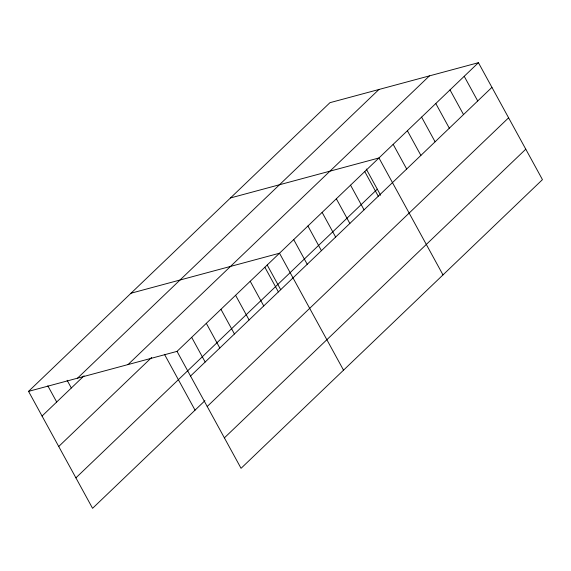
<?xml version="1.0" encoding="UTF-8"?>
<svg xmlns="http://www.w3.org/2000/svg" width="571" height="571" viewBox="0 0 571 571"><rect width="100%" height="100%" fill="white"/><g stroke="black" fill="none" stroke-linecap="round" stroke-linejoin="round"><path stroke-width="0.86" d="M204.932 400.685L92.573 508.311L28.55 391.363L329.945 102.68L478.427 62.689L542.45 179.637L241.055 468.32L177.031 351.372L478.427 62.689M77.549 378.166L378.944 89.483M42.054 416.038L84.065 375.797M128.032 364.569L429.428 75.886M58.727 446.486L151.65 357.475M75.9 477.856L377.295 189.172M190.536 376.046L491.931 87.363M207.209 406.495L508.604 117.812M224.389 437.864L525.777 149.181M230.484 197.951L378.966 157.96L442.989 274.901M131.023 293.216L279.505 253.224L343.528 370.165M28.55 391.363L177.031 351.372M464.216 76.3L477.72 100.974M450.012 89.911L463.516 114.578M435.801 103.522L449.306 128.189M421.591 117.126L435.095 141.801M407.38 130.738L420.891 155.405M393.176 144.349L406.68 169.016M366.254 169.009L380.629 195.268M364.755 171.564L378.266 196.238M350.551 185.175L364.055 209.843M336.34 198.787L349.845 223.454M322.13 212.398L335.641 237.065M307.926 226.002L321.43 250.676M293.715 239.613L307.219 264.28M267.207 265.023L280.754 289.768M264.865 267.242L278.377 291.917M250.226 281.267L263.731 305.935M235.587 295.286L249.092 319.96M220.948 309.311L234.453 333.978M206.309 323.329L219.814 348.003M191.67 337.354L205.175 362.021M164.469 354.305L195.046 410.156M67.114 380.279L71.332 387.995M47.828 385.825L56.693 402.013"/></g></svg>
